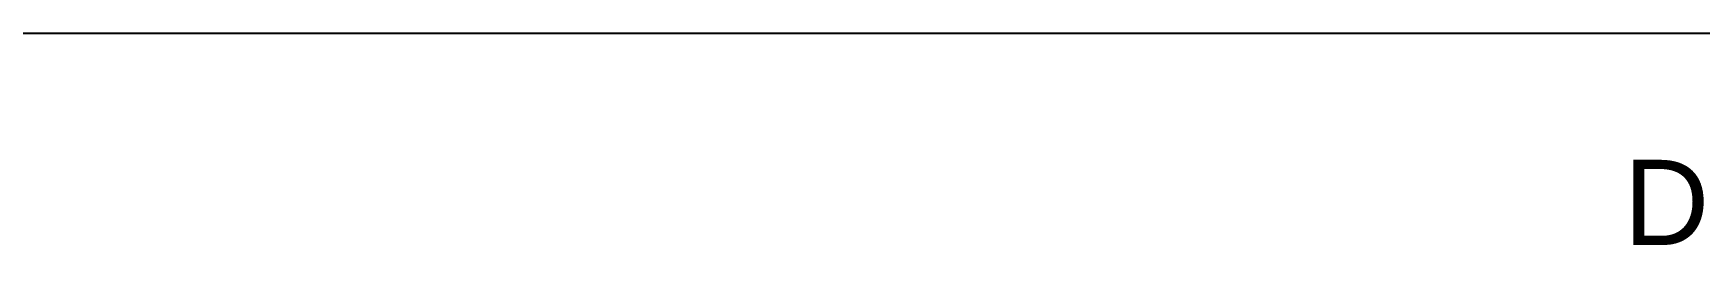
# Model space of a CAD drawing. Header units: millimetres. Extents: x 3441.7 to 3473.1, y 1370.7 to 1404.8.
# Drawn here: x 3460.58 to 3467.37, y 1371.74 to 1372.71 of the extents above; entities that cross this region are included whole.
import ezdxf

# ---------------------------------------------------------------- set-up
doc = ezdxf.new("R2010")
doc.units = ezdxf.units.MM
doc.layers.add('www.archweb.it - blocchi dwg', color=2, linetype='Continuous')
doc.styles.get("Standard").update_dxf_attribs({"font": 'arial.ttf'})

msp = doc.modelspace()

# ---------------------------------------------------------------- linework, layer by layer
at = {"layer": 'www.archweb.it - blocchi dwg', "color": 253}
msp.add_line((3441.787850828674, 1372.706409473599), (3473.036515461425, 1372.706409473593), dxfattribs=at)

# ---------------------------------------------------------------- texts
at = {"color": 251}
msp.add_text('Disegno in scala 1:1 (metri)', height=0.3472995736274573, dxfattribs=at).set_placement((3467.061258241415, 1371.843569835077))

doc.saveas('drawing.dxf')
